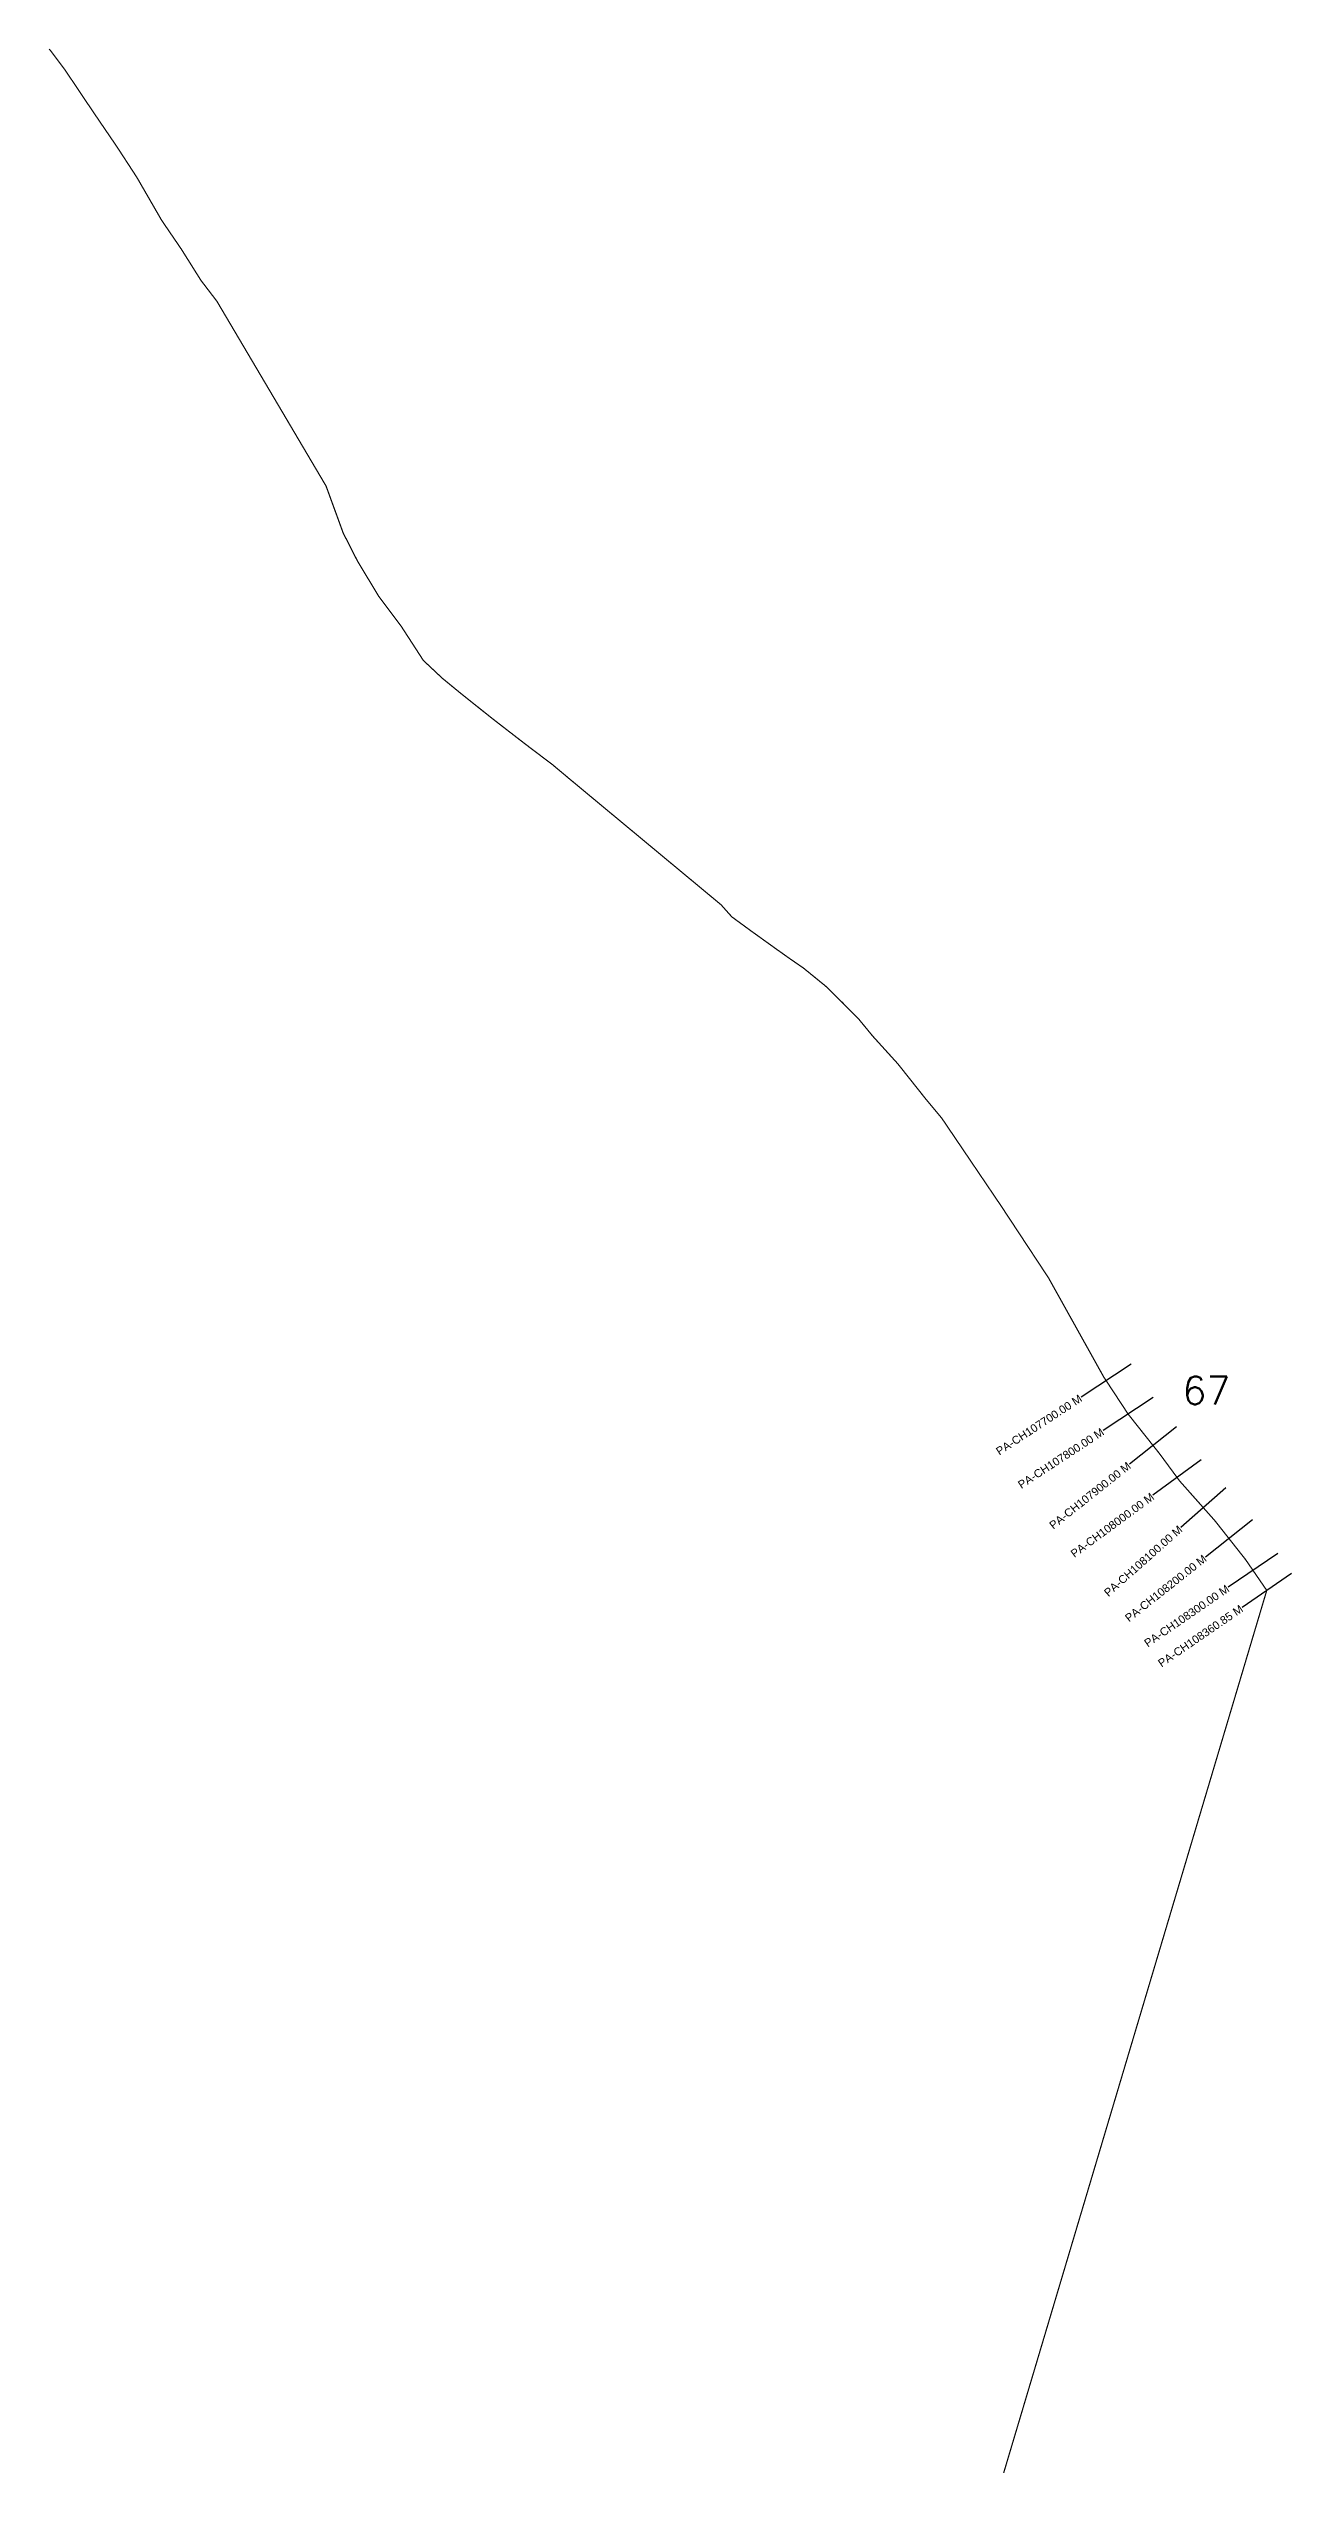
# Model space of a CAD drawing. Header units: metres. Extents: x 265666 to 272595, y 2136619 to 2142680.
# Drawn here: x 265666 to 268772, y 2136619 to 2142680 of the extents above; entities that cross this region are included whole.
import ezdxf
from ezdxf.enums import TextEntityAlignment as Align

# ---------------------------------------------------------------- set-up
doc = ezdxf.new("R2010")
doc.units = ezdxf.units.M
for name, color, linetype in [('CS', 134, 'Continuous'), ('CSMark', 6, 'Continuous'), ('NATURALLY PROTECTED', 3, 'Continuous')]:
    doc.layers.add(name, color=color, linetype=linetype)
doc.styles.add('DynamicDimensions', font='arial.ttf')
doc.styles.get("Standard").update_dxf_attribs({"font": 'simplex.shx'})

msp = doc.modelspace()

# ---------------------------------------------------------------- linework, layer by layer
at = {"layer": 'CS'}
for p, q in [((268371.7, 2139391.4), (268246.3, 2139309.1)), ((268426.6, 2139307.9), (268301.2, 2139225.5)), ((268484.8, 2139235), (268367.3, 2139141.7)), ((268546.6, 2139152.9), (268425.8, 2139064)), ((268607.8, 2139082.8), (268495.6, 2138983.2)), ((268674.5, 2139002.6), (268556.8, 2138909.6)), ((268737.7, 2138918.8), (268614, 2138833.9)), ((268772.1, 2138868.7), (268648.5, 2138783.7))]:
    msp.add_line(p, q, dxfattribs=at)
at = {"layer": 'NATURALLY PROTECTED', "const_width": 3, "flags": 128}
msp.add_lwpolyline([(265667.2, 2142678.3), (265670.2, 2142675.3), (265707.2, 2142625.9), (265777.6, 2142521), (265837, 2142433.8), (265886.6, 2142357.6), (265948.6, 2142250.2), (265998, 2142177.8), (266046.7, 2142100.2), (266086.6, 2142048), (266359.3, 2141586.4), (266402.1, 2141469.1), (266437.8, 2141398.9), (266491, 2141310.7), (266547.5, 2141235.3), (266602.5, 2141150.4), (266649.9, 2141105.9), (266691.3, 2141071.9), (266773.1, 2141006.5), (266856.6, 2140941.9), (266925.3, 2140889.9), (266967.2, 2140854.8), (267346.6, 2140539.7), (267373.5, 2140509.5), (267421.2, 2140474.6), (267483.7, 2140429.7), (267516.6, 2140406.3), (267552.4, 2140381.6), (267607.9, 2140336.4), (267649.2, 2140295.9), (267689.9, 2140254.9), (267725.7, 2140211.3), (267788.2, 2140142.4), (267858.3, 2140054.1), (267897.8, 2140006.8), (268046, 2139787.7), (268165.1, 2139606.9), (268302.5, 2139360.2), (268364, 2139266.6), (268443.2, 2139166.8), (268492.8, 2139099.4), (268580.5, 2139000.6), (268657.1, 2138903.6), (268710.3, 2138826.2), (268052.8, 2136620.6)], dxfattribs=at)

# ---------------------------------------------------------------- texts
at = {"insert": (268499.5, 2139360.9), "char_height": 70, "attachment_point": 1}
msp.add_mtext_dynamic_manual_height_columns('67', width=269.844, gutter_width=1, heights=[0], dxfattribs=at)
at = {"layer": 'CSMark', "style": 'DynamicDimensions'}
for s, rotation, p in [('PA-CH107700.00 M', 33.28953, (268245.5, 2139308.6)), ('PA-CH107800.00 M', 33.28953, (268300.4, 2139225)), ('PA-CH107900.00 M', 38.44342, (268366.5, 2139141.1)), ('PA-CH108000.00 M', 36.37515, (268425, 2139063.4)), ('PA-CH108100.00 M', 41.58445, (268494.9, 2138982.6)), ('PA-CH108200.00 M', 38.30485, (268556, 2138909)), ('PA-CH108300.00 M', 34.50358, (268613.2, 2138833.3)), ('PA-CH108360.85 M', 34.50358, (268647.7, 2138783.2))]:
    msp.add_text(s, height=20, rotation=rotation, dxfattribs=at).set_placement(p, align=Align.MIDDLE_RIGHT)

doc.saveas('drawing.dxf')
